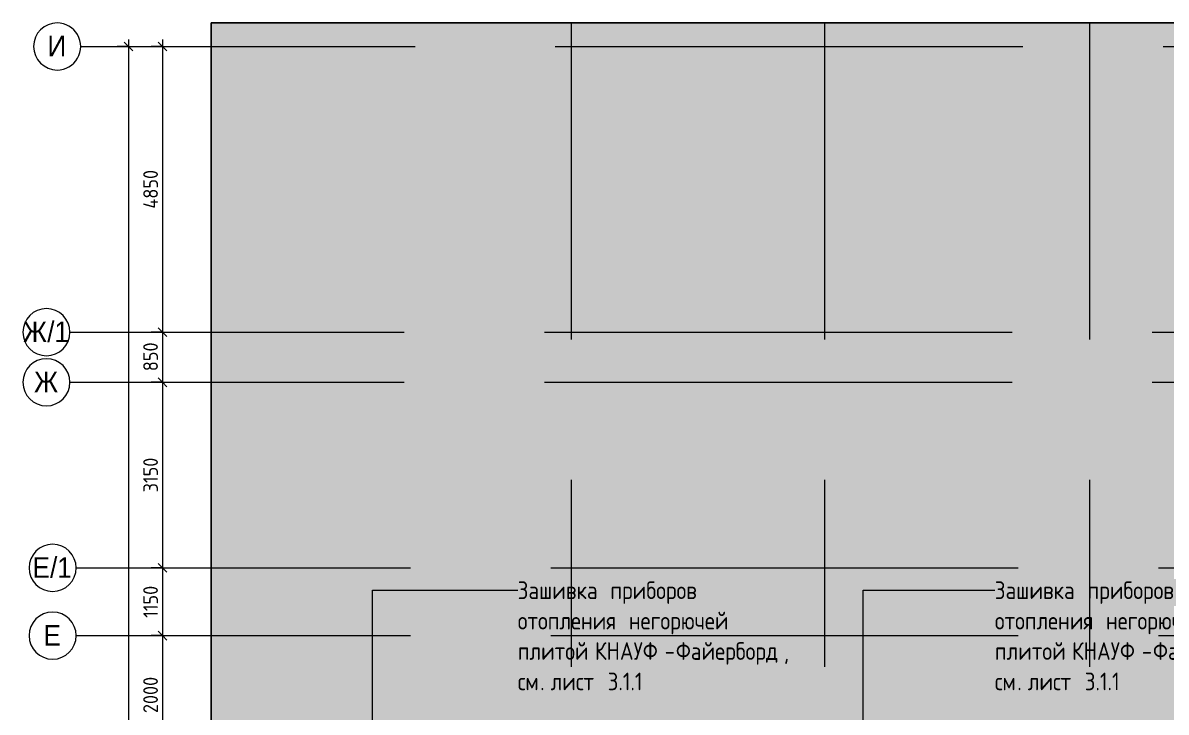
# Model space of a CAD drawing. Header units: millimetres. Extents: x -8624 to 194831, y -8553 to 29000.
# Drawn here: x 131447 to 150856, y 15701 to 27400 of the extents above; entities that cross this region are included whole.
import ezdxf

# ---------------------------------------------------------------- set-up
doc = ezdxf.new("R2010")
doc.units = ezdxf.units.MM
doc.linetypes.add('Осевая', pattern=[15875, 3175, -2381.25, 7937.5, -2381.25])
for name, color, linetype, lineweight in [('A-ANNO-DIMS', 7, 'Continuous', 9), ('A-ANNO-DIMS-100', 7, 'Continuous', 9), ('A-DETL-1', 7, 'Continuous', 9), ('A-GENM-4', 7, 'Continuous', 9), ('G-ANNO-TEXT', 7, 'Continuous', 9), ('Оси', 7, 'Continuous', 9), ('Оси-1', 7, 'Continuous', 20), ('Оси-2', 7, 'Осевая', 9)]:
    doc.layers.add(name, color=color, linetype=linetype, lineweight=lineweight)
doc.layers.add('A-DETL-GENF-5', color=7, linetype='Continuous', lineweight=9, true_color=0xd4d4d4)
doc.styles.add('Arial_1', font='arial.ttf', dxfattribs={"width": 0.9, "height": 350})
doc.styles.add('GOST Common_2', font='GOST_Common.ttf', dxfattribs={"width": 0.9, "height": 300})
doc.styles.add('ISOCPEUR', font='isocpeur.ttf', dxfattribs={"width": 0.9, "height": 250})
doc.dimstyles.new('ISO-2_5_0_9К_БОЛЬШОЙ', dxfattribs={"dimscale": 304.8, "dimtxt": 248.995294, "dimasz": 0.492126, "dimexe": 0.393701, "dimexo": 0.984252, "dimgap": 0, "dimtad": 1, "dimdec": 0, "dimrnd": 10, "dimzin": 0, "dimdsep": 46, "dimtxsty": 'ISOCPEUR', "dimblk1": 'OBLIQUE', "dimblk2": 'OBLIQUE', "dimsah": 1, "dimcen": 0.09, "dimdle": 0.393701, "dimazin": 0, "dimtfac": 1, "dimtdec": 4, "dimtix": 1, "dimtmove": 0, "dimatfit": 3, "dimfxl": 1, "dimtvp": 1, "dimtolj": 1, "dimtzin": 0, "dimarcsym": 2})

# ---------------------------------------------------------------- blocks, each defined once
blk = doc.blocks.new('парапет1 - парапет-18629556-План зашивки приборов отопления в осях 3 этажа 1-12')
at = {"layer": 'A-GENM-4'}
for p, q in [((-2411, 27400), (33928, 27400)), ((-2411, 27400), (-2409, 27398)), ((-2411, 14773), (-2411, 27400))]:
    blk.add_line(p, q, dxfattribs=at)
blk = doc.blocks.new('Ось сетки - D8-29747960-План зашивки приборов отопления в осях 3 этажа 1-12')
at = {"layer": 'Оси-1'}
for start, end in [(360, 180), (180, 360)]:
    blk.add_arc((0, 0), 4, start, end, dxfattribs=at)
blk = doc.blocks.new('DIMBLOCK1-План зашивки приборов отопления в осях 3 этажа 1-12')
at = {"layer": 'A-ANNO-DIMS-100'}
for p, q in [((133623, 27000), (133937, 27000)), ((133817, 27000), (133623, 27000)), ((133817, 27120), (133817, 22150)), ((133623, 22150), (133937, 22150)), ((133817, 22150), (133623, 22150))]:
    blk.add_line(p, q, dxfattribs=at)
at = {"layer": 'A-ANNO-DIMS-100', "lineweight": 20}
for p, q in [((133817, 27000), (133742, 27075)), ((133817, 27000), (133892, 26925)), ((133817, 22150), (133742, 22225)), ((133817, 22150), (133892, 22075))]:
    blk.add_line(p, q, dxfattribs=at)
at = {"layer": 'A-ANNO-DIMS-100', "color": 0, "insert": (133490, 24247), "char_height": 250, "width": 787.21, "attachment_point": 1, "rotation": 90, "line_spacing_factor": 1.149209, "style": 'ISOCPEUR'}
blk.add_mtext('4850', dxfattribs=at)
blk = doc.blocks.new('_Oblique')
at = {"color": 0, "linetype": 'ByBlock', "lineweight": -2}
blk.add_line((-0.5, -0.5), (0.5, 0.5), dxfattribs=at)
blk = doc.blocks.new('DIMBLOCK2-План зашивки приборов отопления в осях 3 этажа 1-12')
at = {"layer": 'A-ANNO-DIMS-100'}
for p, q in [((133623, 22150), (133937, 22150)), ((133817, 22150), (133623, 22150)), ((133817, 22150), (133817, 21300)), ((133623, 21300), (133937, 21300)), ((133817, 21300), (133623, 21300))]:
    blk.add_line(p, q, dxfattribs=at)
at = {"layer": 'A-ANNO-DIMS-100', "lineweight": 20}
for p, q in [((133817, 22150), (133742, 22225)), ((133817, 22150), (133892, 22075)), ((133817, 21300), (133742, 21375)), ((133817, 21300), (133892, 21225))]:
    blk.add_line(p, q, dxfattribs=at)
at = {"layer": 'A-ANNO-DIMS-100', "color": 0, "insert": (133490, 21488), "char_height": 250, "width": 568.86, "attachment_point": 1, "rotation": 90, "line_spacing_factor": 1.149209, "style": 'ISOCPEUR'}
blk.add_mtext('850', dxfattribs=at)
blk = doc.blocks.new('DIMBLOCK3-План зашивки приборов отопления в осях 3 этажа 1-12')
at = {"layer": 'A-ANNO-DIMS-100', "lineweight": 20}
for p, q in [((133817, 21300), (133742, 21375)), ((133817, 21300), (133892, 21225)), ((133817, 18150), (133742, 18225)), ((133817, 18150), (133892, 18075))]:
    blk.add_line(p, q, dxfattribs=at)
at = {"layer": 'A-ANNO-DIMS-100'}
for p, q in [((133623, 21300), (133937, 21300)), ((133817, 21300), (133623, 21300)), ((133817, 21300), (133817, 18150)), ((133623, 18150), (133937, 18150)), ((133817, 18150), (133623, 18150))]:
    blk.add_line(p, q, dxfattribs=at)
at = {"layer": 'A-ANNO-DIMS-100', "color": 0, "insert": (133490, 19431), "char_height": 250, "width": 706.76, "attachment_point": 1, "rotation": 90, "line_spacing_factor": 1.149209, "style": 'ISOCPEUR'}
blk.add_mtext('3150', dxfattribs=at)
blk = doc.blocks.new('DIMBLOCK4-План зашивки приборов отопления в осях 3 этажа 1-12')
at = {"layer": 'A-ANNO-DIMS-100'}
for p, q in [((133623, 18150), (133937, 18150)), ((133817, 18150), (133623, 18150)), ((133817, 18150), (133817, 17000)), ((133623, 17000), (133937, 17000)), ((133817, 17000), (133623, 17000))]:
    blk.add_line(p, q, dxfattribs=at)
at = {"layer": 'A-ANNO-DIMS-100', "lineweight": 20}
for p, q in [((133817, 18150), (133742, 18225)), ((133817, 18150), (133892, 18075)), ((133817, 17000), (133742, 17075)), ((133817, 17000), (133892, 16925))]:
    blk.add_line(p, q, dxfattribs=at)
at = {"layer": 'A-ANNO-DIMS-100', "color": 0, "insert": (133490, 17302), "char_height": 250, "width": 655.05, "attachment_point": 1, "rotation": 90, "line_spacing_factor": 1.149209, "style": 'ISOCPEUR'}
blk.add_mtext('1150', dxfattribs=at)
blk = doc.blocks.new('DIMBLOCK5-План зашивки приборов отопления в осях 3 этажа 1-12')
at = {"layer": 'A-ANNO-DIMS-100'}
for p, q in [((133623, 17000), (133937, 17000)), ((133817, 17000), (133623, 17000)), ((133817, 17000), (133817, 15000)), ((146614, 15000), (133697, 15000)), ((133817, 15000), (146614, 15000))]:
    blk.add_line(p, q, dxfattribs=at)
at = {"layer": 'A-ANNO-DIMS-100', "lineweight": 20}
for p, q in [((133817, 17000), (133742, 17075)), ((133817, 17000), (133892, 16925)), ((133817, 15000), (133742, 15075)), ((133817, 15000), (133892, 14925))]:
    blk.add_line(p, q, dxfattribs=at)
at = {"layer": 'A-ANNO-DIMS-100', "color": 0, "insert": (133490, 15684), "char_height": 250, "width": 758.48, "attachment_point": 1, "rotation": 90, "line_spacing_factor": 1.149209, "style": 'ISOCPEUR'}
blk.add_mtext('2000', dxfattribs=at)
blk = doc.blocks.new('DIMBLOCK13-План зашивки приборов отопления в осях 3 этажа 1-12')
at = {"layer": 'A-ANNO-DIMS-100'}
for p, q in [((133046, 27000), (133360, 27000)), ((133240, 27000), (133046, 27000)), ((133240, 27120), (133240, -120)), ((133046, 0), (133360, 0)), ((133240, 0), (133046, 0))]:
    blk.add_line(p, q, dxfattribs=at)
at = {"layer": 'A-ANNO-DIMS-100', "lineweight": 20}
for p, q in [((133240, 27000), (133165, 27075)), ((133240, 27000), (133315, 26925)), ((133240, 0), (133165, 75)), ((133240, 0), (133315, -75))]:
    blk.add_line(p, q, dxfattribs=at)
at = {"layer": 'A-ANNO-DIMS-100', "color": 0, "insert": (132914, 13105), "char_height": 250, "width": 948.1, "attachment_point": 1, "rotation": 90, "line_spacing_factor": 1.149209, "style": 'ISOCPEUR'}
blk.add_mtext('27000', dxfattribs=at)

msp = doc.modelspace()

# ---------------------------------------------------------------- hatches: boundary and pattern name
at = {"layer": 'A-DETL-GENF-5'}
msp.add_hatch(color=256, dxfattribs=at).paths.add_polyline_path([(136496.6, 14774.9), (136785.7, 14774.9), (136785.7, 15358), (175341.4, 15358), (175341.4, 23799.7), (175661.1, 23799.7), (175661.1, 23888.3), (170981.8, 23888.3), (170981.8, 27398.1), (134644.7, 27398.1), (134644.7, 14774.9), (135854.5, 14774.9)])

# ---------------------------------------------------------------- linework, layer by layer
at = {"layer": 'A-DETL-1'}
for p, q in [((170981.8, 27398.1), (134644.7, 27398.1)), ((134644.7, 27398.1), (134644.7, 14774.9))]:
    msp.add_line(p, q, dxfattribs=at)
at = {"layer": 'G-ANNO-TEXT'}
for p, q in [((137385, 17769.9), (139848.3, 17769.9)), ((137385, 10676.8), (137385, 17769.9)), ((137385, 17769.9), (139848.3, 17769.9)), ((137385, 13272.1), (137385, 17769.9)), ((145711.2, 17769.9), (147948.3, 17769.9)), ((145711.2, 14699.1), (145711.2, 17769.9))]:
    msp.add_line(p, q, dxfattribs=at)
at = {"layer": 'Оси'}
for p, q in [((140763.7, 24898.1), (140763.7, 27398.1)), ((145063.7, 24898.1), (145063.7, 27398.1)), ((149563.7, 24898.1), (149563.7, 27398.1)), ((132429.5, 27000), (134929.5, 27000)), ((132246.7, 22150), (134746.7, 22150)), ((132246.7, 21300), (134746.7, 21300)), ((132351.3, 18150), (134851.3, 18150)), ((132351.3, 17000), (134851.3, 17000))]:
    msp.add_line(p, q, dxfattribs=at)
at = {"layer": 'Оси-2'}
for p, q in [((134929.5, 27000), (168463.7, 27000)), ((140763.7, 593.7), (140763.7, 24898.1)), ((145063.7, 593.7), (145063.7, 24898.1)), ((149563.7, 593.7), (149563.7, 24898.1)), ((134746.7, 22150), (173313.7, 22150)), ((134746.7, 21300), (173313.7, 21300)), ((134851.3, 18150), (173313.7, 18150)), ((134851.3, 17000), (173313.7, 17000))]:
    msp.add_line(p, q, dxfattribs=at)

# ---------------------------------------------------------------- block references
at = {"layer": 'A-GENM-4'}
msp.add_blockref('парапет1 - парапет-18629556-План зашивки приборов отопления в осях 3 этажа 1-12', (137053.7, 0), dxfattribs=at)
at = {"layer": 'Оси-1', "xscale": 99.99999999999993, "yscale": 99.99999999999993, "zscale": 99.99999999999993}
for p, rotation in [((132029.5, 27000), 269.9999999999995), ((131846.7, 22150), 269.9999999999994), ((131846.7, 21300), 269.9999999999994), ((131951.3, 18150), 269.9999999999994), ((131951.3, 17000), 269.9999999999994)]:
    msp.add_blockref('Ось сетки - D8-29747960-План зашивки приборов отопления в осях 3 этажа 1-12', p, dxfattribs=dict(at, rotation=rotation))

# ---------------------------------------------------------------- texts
at = {"layer": 'G-ANNO-TEXT', "char_height": 300, "attachment_point": 1, "style": 'GOST Common_2'}
for s, insert, width in [('Зашивка', (139848.3, 17919.9), 1789.367), ('\\fGOST Common|b0|i0|c204|p34|;\\W.9; ', (141324.7, 17919.9), 115.443), ('приборов', (141419.9, 17919.9), 1847.088), ('\\fGOST Common|b0|i0|c204|p34|;\\W.9; ', (142943.9, 17919.9), 115.443), ('Зашивка', (147948.3, 17919.9), 1789.367), ('\\fGOST Common|b0|i0|c204|p34|;\\W.9; ', (149424.7, 17919.9), 115.443), ('приборов', (149519.9, 17919.9), 1847.088), ('отопления', (139848.3, 17403.9), 2171.771), ('\\fGOST Common|b0|i0|c204|p34|;\\W.9; ', (141640.2, 17403.9), 115.443), ('негорючей', (141735.4, 17403.9), 2135.695), ('\\fGOST Common|b0|i0|c204|p34|;\\W.9; ', (143497.5, 17403.9), 115.443), ('отопления', (147948.3, 17403.9), 2171.771), ('\\fGOST Common|b0|i0|c204|p34|;\\W.9; ', (149740.2, 17403.9), 115.443), ('негорючей', (149835.4, 17403.9), 2135.695), ('плитой', (139848.3, 16888), 1471.898), ('\\fGOST Common|b0|i0|c204|p34|;\\W.9; ', (141062.7, 16888), 115.443), ('КНАУФ', (141158, 16888), 1435.822), ('Файерборд', (142533.1, 16888), 2222.278), ('плитой', (147948.3, 16888), 1471.898), ('\\fGOST Common|b0|i0|c204|p34|;\\W.9; ', (149162.7, 16888), 115.443), ('КНАУФ', (149258, 16888), 1435.822), ('Файерборд', (150633.1, 16888), 2222.278), ('\\fGOST Common|b0|i0|c204|p34|;\\W.9;-', (142342.6, 16888), 230.886), ('\\fGOST Common|b0|i0|c204|p34|;\\W.9;-', (150442.6, 16888), 230.886), (', ', (144366.7, 16888), 230.886), (' 3.1.1', (141211.5, 16372.1), 901.898), (' 3.1.1', (149311.5, 16372.1), 901.898), ('см', (139848.3, 16372.1), 461.772), ('. ', (140229.3, 16372.1), 216.456), ('лист', (140407.9, 16372.1), 974.05), ('см', (147948.3, 16372.1), 461.772), ('. ', (148329.3, 16372.1), 216.456), ('лист', (148507.9, 16372.1), 974.05)]:
    msp.add_mtext(s, dxfattribs=dict(at, insert=insert, width=width))
at = {"layer": 'Оси', "char_height": 350, "attachment_point": 1, "style": 'Arial_1'}
for s, insert, width in [('\\fArial|b0|i0|c204|p34|;\\W.9;И', (131865, 27181), 389.62), ('\\fArial|b0|i0|c204|p34|;\\W.9;Ж', (131450, 22331), 497.848), ('/1', (131860.8, 22331), 454.557), ('\\fArial|b0|i0|c204|p34|;\\W.9;Ж', (131637.7, 21481), 497.848), ('\\fArial|b0|i0|c204|p34|;\\W.9;Е', (131611.3, 18331), 360.759), ('/1', (131909, 18331), 454.557), ('\\fArial|b0|i0|c204|p34|;\\W.9;Е', (131798.5, 17181), 360.759)]:
    msp.add_mtext(s, dxfattribs=dict(at, insert=insert, width=width))

# ---------------------------------------------------------------- dimensions: what is measured, and where the dimension line sits
at = {"layer": 'A-ANNO-DIMS'}
for base, p1, p2, override, picture, middle in [((133240.1, 0), (133346.2, 27000), (133346.2, 0), {"dimpost": '<>', "dimfxl": 26999.999823}, 'DIMBLOCK13-План зашивки приборов отопления в осях 3 этажа 1-12', (133115.1, 13500)), ((133816.7, 22150), (133922.8, 27000), (133922.8, 22150), {"dimpost": '<>', "dimfxl": 4849.999753}, 'DIMBLOCK1-План зашивки приборов отопления в осях 3 этажа 1-12', (133691.7, 24575)), ((133816.7, 21300), (133922.8, 22150), (133922.8, 21300), {"dimpost": '<>', "dimfxl": 850}, 'DIMBLOCK2-План зашивки приборов отопления в осях 3 этажа 1-12', (133691.7, 21725)), ((133816.7, 18150), (133922.8, 21300), (133922.8, 18150), {"dimpost": '<>', "dimfxl": 3150}, 'DIMBLOCK3-План зашивки приборов отопления в осях 3 этажа 1-12', (133691.7, 19725)), ((133816.7, 17000), (133922.8, 18150), (133922.8, 17000), {"dimpost": '<>', "dimfxl": 1150}, 'DIMBLOCK4-План зашивки приборов отопления в осях 3 этажа 1-12', (133691.7, 17575)), ((133816.7, 15000), (133922.8, 17000), (146914.4, 15000), {"dimpost": '<>', "dimfxl": 13144.637034}, 'DIMBLOCK5-План зашивки приборов отопления в осях 3 этажа 1-12', (133691.7, 16000))]:
    dim = msp.add_linear_dim(base=base, p1=p1, p2=p2, angle=90, dimstyle='ISO-2_5_0_9К_БОЛЬШОЙ', override=override, dxfattribs=at)
    dim.commit()
    dim.dimension.update_dxf_attribs({"geometry": picture, "text_midpoint": middle})

doc.saveas('drawing.dxf')
